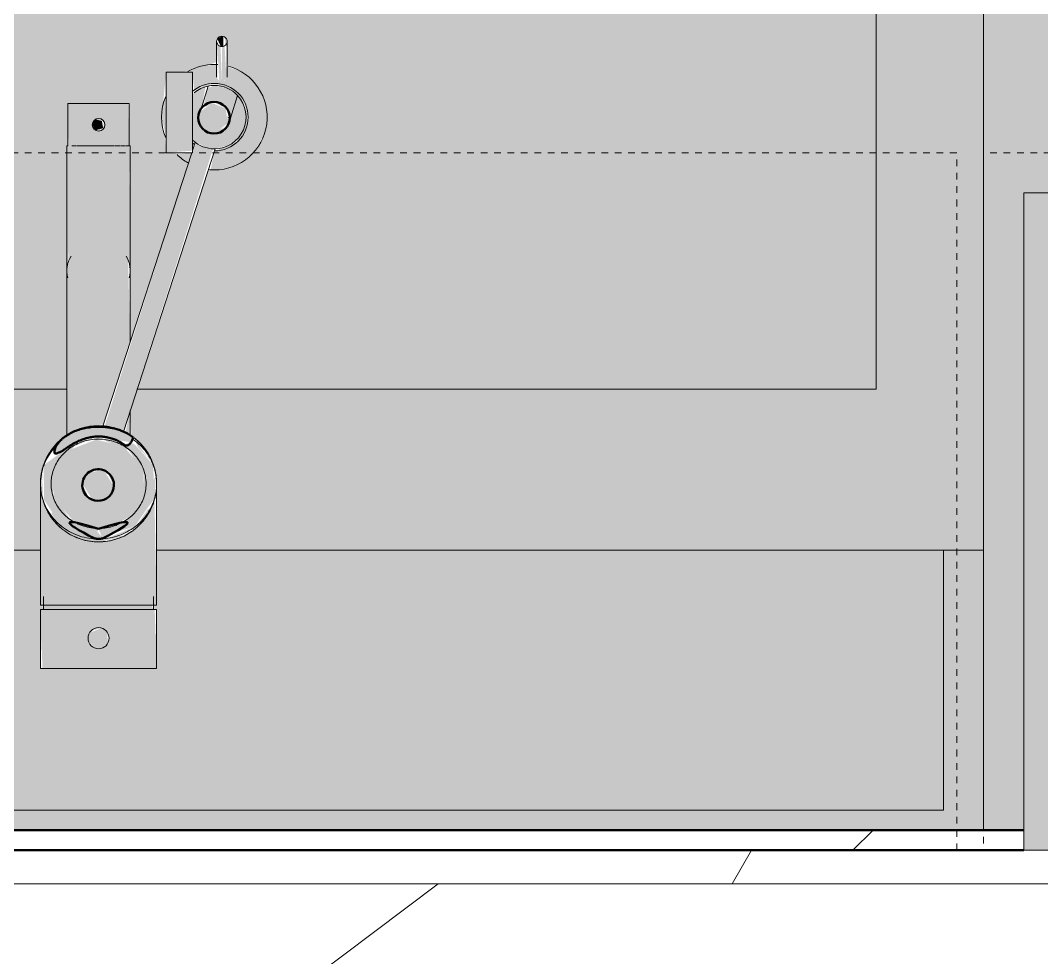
# Model space of a CAD drawing. Header units: inches. Extents: x -4266 to -1814, y 9706 to 12441.
# Drawn here: x -3330.88 to -3311.84, y 10649.41 to 10666.88 of the extents above; entities that cross this region are included whole.
import ezdxf

# ---------------------------------------------------------------- set-up
doc = ezdxf.new("R2010")
doc.units = ezdxf.units.IN
doc.header["$MEASUREMENT"] = 0
doc.linetypes.add('Dash', pattern=[0.25, 0.125, -0.125])
for name, color, linetype, lineweight in [('0-1', 7, 'Continuous', 5), ('0-2', 10, 'Continuous', 13), ('A-GENM-1', 11, 'Continuous', 9), ('A-GENM-2', 7, 'Continuous', 9), ('A-GENM-3', 250, 'Continuous', 50), ('A-WALL-2', 250, 'Continuous', 50), ('A-WALL-3', 10, 'Continuous', 13), ('A-WALL-PATT-1', 7, 'Continuous', 9), ('A-WALL-PATT-2', 253, 'Continuous', 9), ('P-SANR-FIXT-2', 7, 'Continuous', 9), ('P-SANR-FIXT-3', 55, 'Continuous', 9), ('Q-CASE-1', 253, 'Continuous', 9), ('Q-CASE-3', 7, 'Continuous', 9), ('Q-CASE-4', 7, 'Dash', 9), ('Q-SPCQ-1', 8, 'Continuous', 5), ('Q-SPCQ-2', 7, 'Continuous', 9)]:
    doc.layers.add(name, color=color, linetype=linetype, lineweight=lineweight)

# ---------------------------------------------------------------- blocks, each defined once
blk = doc.blocks.new('300 Series Wall Hung Cabinet_302 - 33_-2352981-FLOOR PLAN - 1ST FLOOR')
at = {"layer": 'Q-CASE-1'}
blk.add_hatch(color=256, dxfattribs=at).paths.add_polyline_path([(-1.762, -16.874), (-1.762, -15.375), (-2.25, -15.413), (-2.25, -16.874), (-2.055, -16.874)], flags=0)
at = {"layer": 'Q-CASE-3'}
for p, q in [((-2.25, -15.375), (-1.762, -15.375)), ((-2.25, -15.375), (-2.25, -16.874)), ((-1.762, -16.874), (-1.762, -15.375)), ((-2.25, -16.874), (-1.762, -16.874))]:
    blk.add_line(p, q, dxfattribs=at)
at = {"layer": 'Q-CASE-4'}
for p, q in [((16.5, -2.375), (-16.5, -2.375)), ((-16.5, -2.375), (-16.5, -15.375)), ((-16.5, -15.375), (16.5, -15.375))]:
    blk.add_line(p, q, dxfattribs=at)
blk = doc.blocks.new('Vanity Cabinet-Double Door - 33_-V89-FLOOR PLAN - 1ST FLOOR')
at = {"layer": 'Q-CASE-1'}
for points in [[(-2.951, 5.592), (-15.012, 5.592), (-15.012, 0.75), (16.488, 0.75), (16.488, 5.592), (1.82, 5.592), (1.783, 4.566), (1.761, 4.566), (1.783, 4.488), (1.82, 4.488), (1.783, 3.385), (-0.345, 3.385), (-0.307, 4.488), (-0.286, 4.488), (-0.316, 4.566), (-0.345, 4.566), (-0.345, 5.592), (-0.84, 5.592)], [(16.488, 5.592), (16.488, 0.75), (16.863, 0.375), (17.238, 0.375), (17.238, 5.592)], [(-15.012, 0.75), (-15.387, 0.375), (16.863, 0.375), (16.488, 0.75), (-2.951, 0.75)]]:
    blk.add_hatch(color=256, dxfattribs=at).paths.add_polyline_path(points, flags=0)
at = {"layer": 'Q-CASE-3'}
for p, q in [((16.488, 0.75), (16.488, 5.592)), ((-15.012, 0.75), (16.488, 0.75))]:
    blk.add_line(p, q, dxfattribs=at)
blk = doc.blocks.new('300 Series Wall Hung Cabinet_301 - 15_ x 30_-2451755-FLOOR PLAN - 1ST FLOOR')
at = {"layer": 'Q-CASE-1'}
for points in [[(6, -14.625), (6.75, -14.625), (6.75, -2.375), (-6.75, -2.375), (-6.75, -14.625), (-4, -14.625)], [(-5.012, -16.874), (-5.012, -15.375), (-5.5, -15.375), (-5.5, -16.874)]]:
    blk.add_hatch(color=256, dxfattribs=at).paths.add_polyline_path(points, flags=0)
at = {"layer": 'Q-CASE-3'}
for p, q in [((6.75, -2.375), (-6.75, -2.375)), ((-6.75, -2.375), (-6.75, -14.625)), ((6.75, -14.625), (6.75, -2.375)), ((-6.75, -14.625), (6.75, -14.625)), ((-5.5, -15.375), (-5.012, -15.375)), ((-5.5, -15.375), (-5.5, -16.874)), ((-5.012, -16.874), (-5.012, -15.375)), ((-5.5, -16.874), (-5.012, -16.874))]:
    blk.add_line(p, q, dxfattribs=at)
at = {"layer": 'Q-CASE-4'}
for p, q in [((7.5, -2.375), (-7.5, -2.375)), ((-7.5, -2.375), (-7.5, -15.375)), ((7.5, -15.375), (7.5, -2.375)), ((-7.5, -15.375), (7.5, -15.375))]:
    blk.add_line(p, q, dxfattribs=at)
blk = doc.blocks.new('kitchen_faucet_14143 - kitchen_faucet_14143-V105-FLOOR PLAN - 1ST FLOOR')
at = {"layer": 'A-GENM-1'}
h = blk.add_hatch(color=256, dxfattribs=at)
h.paths.add_polyline_path([(-5.847, 2.159), (-5.881, 2.414), (-5.979, 2.652), (-6.191, 2.898), (-6.469, 3.066), (-6.577, 3.11), (-6.832, 3.144), (-7.086, 3.11), (-7.324, 3.012), (-7.528, 2.855), (-7.684, 2.652), (-7.778, 2.385), (-7.513, 2.349), (-7.513, 2.25), (-7.55, 2.214), (-7.809, 2.214), (-7.794, 1.993), (-7.764, 1.861), (-7.669, 1.679), (-7.669, 1.75), (-7.317, 1.784), (-7.42, 1.948), (-7.462, 2.159), (-7.398, 2.396), (-7.234, 2.638), (-7.038, 2.734), (-6.814, 2.787), (-6.597, 2.727), (-6.367, 2.572), (-6.21, 2.223), (-6.195, 2.159), (-5.856, 2.09), (-5.851, 2.135)], flags=0)
h.paths.add_polyline_path([(-5.976, 1.675), (-6.17, 1.738), (-6.136, 1.463), (-5.979, 1.667)], flags=0)
h.paths.add_polyline_path([(-6.208, 1.75), (-6.373, 1.758), (-6.341, 1.75), (-6.311, 1.75)], flags=0)
h.paths.add_polyline_path([(-6.449, 1.262), (-7.17, 1.244), (-7.086, 1.209), (-6.832, 1.175), (-6.454, 1.26)], flags=0)
h = blk.add_hatch(color=256, dxfattribs=at)
h.paths.add_polyline_path([(-6.202, 2.162), (-6.273, 2.41), (-6.439, 2.635), (-6.669, 2.768), (-6.92, 2.766), (-7.234, 2.638), (-7.315, 2.539), (-7.44, 2.323), (-7.44, 1.996), (-7.302, 1.77), (-7.336, 1.861), (-7.411, 2.043), (-7.41, 2.28), (-7.313, 2.501), (-7.106, 2.682), (-6.814, 2.749), (-6.522, 2.661), (-6.318, 2.451), (-6.203, 2.162)], flags=0)
h.paths.add_polyline_path([(-6.338, 1.792), (-6.367, 1.801), (-6.368, 1.763)], flags=0)
for points in [[(-6.241, 2.159), (-6.318, 2.451), (-6.528, 2.666), (-6.817, 2.75), (-7.11, 2.68), (-7.215, 2.586), (-6.814, 2.46), (-6.831, 2.408), (-6.653, 2.375), (-6.546, 2.114), (-6.675, 1.897), (-7.051, 1.93), (-7.394, 1.993), (-7.279, 1.776), (-7.252, 1.75), (-6.394, 1.763), (-6.257, 2.026), (-6.243, 2.147)], [(-6.814, 2.46), (-7.234, 2.592), (-7.373, 2.396), (-7.422, 2.159), (-7.373, 2.031), (-6.999, 1.951), (-7.111, 2.159), (-6.967, 2.408), (-6.817, 2.451)], [(-8.15, 2.325), (-8.334, 2.325), (-8.341, 2.3), (-8.292, 2.214), (-8.157, 2.274), (-8.153, 2.3)], [(-7.5, 2.3), (-7.55, 2.385), (-8.16, 2.349), (-8.147, 2.3), (-7.684, 2.3)], [(-7.5, 2.3), (-8.15, 2.274), (-8.15, 2.214), (-7.513, 2.25), (-7.5, 2.299)], [(-0.97, 0.462), (-6.244, 2.135), (-6.311, 1.881), (-6.367, 1.801), (-1.068, 0.112), (-0.991, 0.413), (-0.973, 0.457)], [(2.264, -1.083), (2.264, 1.083), (0.289, 1.042), (0.668, 0.84), (0.879, 0.626), (0.985, 0.428), (1.063, 0.149), (1.065, -0.132), (0.998, -0.395), (0.851, -0.655), (0.638, -0.864), (0.421, -0.988), (0.28, -1.046), (0.04, -1.083), (1.925, -1.083)], [(2.342, -1.024), (2.342, 1.024), (2.264, 0.989), (2.264, -1.024)], [(-3.975, 0.591), (-4.172, 0.551), (-4.113, 0.57), (-4.025, 0.583)], [(-3.88, 0.577), (-4.043, 0.57), (-3.937, 0.573)], [(-0.569, -0.816), (-0.662, -0.607), (-0.831, -0.288), (-0.879, 0.046), (-0.822, 0.299), (-0.777, 0.581), (-0.878, 0.622), (-1.019, 0.324), (-1.059, -0.048), (-0.981, -0.436), (-0.917, -0.553), (-0.759, -0.749), (-0.596, -0.813), (-0.574, -0.815)], [(-6.587, -0.059), (-6.627, 0.086), (-6.759, 0.061), (-6.792, -0.059), (-6.689, -0.118)], [(3.069, 0.051), (2.977, 0.17), (2.801, 0.164), (2.688, 0.051), (2.78, -0.17), (2.929, -0.19), (3.026, -0.106), (3.055, 0)], [(0.947, -0.19), (0.739, -0.47), (0.717, -0.394), (0.638, -0.551), (0.194, -0.842), (-0.279, -0.827), (-0.7, -0.448), (-0.852, -0.094), (-0.847, -0.229), (-0.727, -0.506), (-0.353, -1.013), (-0.26, -1.023), (0.302, -1.016), (0.445, -0.921), (0.795, -0.682), (0.94, -0.219)], [(0.984, -0.221), (0.939, -0.221), (0.795, -0.682), (0.525, -0.862), (0.563, -0.879), (0.818, -0.678), (0.892, -0.587), (0.975, -0.28)]]:
    blk.add_hatch(color=256, dxfattribs=at).paths.add_polyline_path(points, flags=0)
h = blk.add_hatch(color=256, dxfattribs=at)
h.paths.add_polyline_path([(0.292, 0.117), (0.05, 0.287), (-0.222, 0.115), (-0.228, -0.143), (-0.002, -0.302), (0.27, -0.132), (0.291, 0.106)], flags=0)
h.paths.add_polyline_path([(-6.524, 2.152), (-6.719, 2.408), (-6.988, 2.372), (-7.096, 2.119), (-6.935, 1.897), (-6.664, 1.91), (-6.528, 2.146)], flags=0)
h = blk.add_hatch(color=256, dxfattribs=at)
h.paths.add_polyline_path([(-0.838, 0), (-0.881, 0), (-0.845, -0.048)], flags=0)
h.paths.add_polyline_path([(0.837, 0), (0.717, 0.394), (0.621, 0.564), (0.259, 0.842), (-0.274, 0.831), (-0.693, 0.47), (-0.823, -0.048), (-0.621, -0.564), (-0.256, -0.842), (0.274, -0.831), (0.693, -0.47), (0.826, -0.054)], flags=0)
h.paths.add_polyline_path([(0.886, 0), (0.88, 0.017), (0.885, -0.001)], flags=0)
h.paths.add_polyline_path([(1.083, 0), (0.985, 0.428), (0.96, 0.375), (1.009, 0.198), (1.009, 0.091), (0.984, 0.057), (0.896, -0.023), (1.021, -0.071), (0.981, -0.212), (0.975, -0.28), (0.888, -0.6), (1.002, -0.386), (1.065, -0.132)], flags=0)
h.paths.add_polyline_path([(0.851, -0.655), (0.486, -0.961), (0.668, -0.84), (0.832, -0.678)], flags=0)
h.paths.add_polyline_path([(0.851, 0.655), (0.638, 0.864), (0.404, 0.994), (0.484, 0.917), (0.813, 0.682)], flags=0)
h.paths.add_polyline_path([(0.322, 1.029), (0.28, 1.046), (-0.133, 1.065), (-0.079, 1.03), (0.293, 1.026)], flags=0)
h.paths.add_polyline_path([(0.319, -1.03), (-0.206, -1.056), (0.04, -1.077), (0.317, -1.031)], flags=0)
h.paths.add_polyline_path([(0.292, 0.117), (0.266, -0.177), (-0.002, -0.302), (-0.24, -0.086), (-0.182, 0.178), (0.05, 0.287), (0.27, 0.132)], flags=0)
h.paths.add_polyline_path([(-0.353, 1.016), (-0.66, 0.847), (-0.495, 0.919), (-0.353, 1.016)], flags=0)
h.paths.add_polyline_path([(-0.356, -1.014), (-0.58, -0.908), (-0.404, -0.994), (-0.358, -1.013)], flags=0)
h.paths.add_polyline_path([(-0.887, 0.607), (-0.993, 0.409), (-1.068, 0.112), (-1.061, -0.162), (-1.056, 0.108), (-1.003, 0.375), (-0.908, 0.574)], flags=0)
h = blk.add_hatch(color=256, dxfattribs=at)
h.paths.add_polyline_path([(-0.259, 0.842), (-0.212, 0.894), (-0.256, 0.844)], flags=0)
h.paths.add_polyline_path([(0.947, 0.19), (0.795, 0.682), (0.553, 0.838), (0.278, 1.042), (-0.125, 1.028), (-0.35, 1.016), (-0.546, 0.847), (-0.73, 0.674), (-0.777, 0.581), (-0.73, 0.495), (-0.856, 0.17), (-0.806, 0.103), (-0.629, 0.558), (-0.194, 0.842), (0.275, 0.83), (0.678, 0.521), (0.747, 0.432), (0.771, 0.468), (0.938, 0.204)], flags=0)
h = blk.add_hatch(color=256, dxfattribs=at)
h.paths.add_polyline_path([(1.009, 0.198), (0.938, 0.446), (0.84, 0.662), (0.815, 0.63), (1.006, 0.19)], flags=0)
h.paths.add_polyline_path([(0.661, 0.752), (0.404, 0.98), (0.638, 0.764)], flags=0)
h.paths.add_polyline_path([(-0.488, 0.923), (-0.825, 0.673), (-0.678, 0.733), (-0.495, 0.913)], flags=0)
h = blk.add_hatch(color=256, dxfattribs=at)
h.paths.add_polyline_path([(3.445, -0.28), (3.445, 1.083), (2.342, 1.046), (2.342, -1.083), (3.445, -1.046), (3.445, -0.424)], flags=0)
h.paths.add_polyline_path([(3.069, 0.051), (3.018, -0.139), (2.929, -0.19), (2.739, -0.139), (2.688, 0.051), (2.827, 0.19), (2.977, 0.17), (3.049, 0.098)], flags=0)
h = blk.add_hatch(color=256, dxfattribs=at)
h.paths.add_polyline_path([(-0.9, 0.591), (-1.304, 0.57), (-0.954, 0.502), (-0.908, 0.58)], flags=0)
h.paths.add_polyline_path([(-0.9, -0.591), (-0.997, -0.398), (-1.066, -0.127), (-1.111, 0.094), (-2.64, 0.591), (-4.157, 0.55), (-4.044, 0.591), (-6.299, 0.57), (-6.299, -0.591), (-4.149, -0.565), (-4.113, -0.546), (-3.975, -0.591), (-0.938, -0.591)], flags=0)
h = blk.add_hatch(color=256, dxfattribs=at)
h.paths.add_polyline_path([(-6.299, 0.494), (-6.299, 0.571), (-7.087, 0.551), (-7.087, -0.571), (-6.299, -0.551), (-6.299, 0.473)], flags=0)
h.paths.add_polyline_path([(-6.587, -0.059), (-6.689, -0.118), (-6.792, -0.059), (-6.748, 0.102), (-6.606, 0.084), (-6.588, -0.054)], flags=0)
h = blk.add_hatch(color=256, dxfattribs=at)
h.paths.add_polyline_path([(1.021, 0.071), (0.725, 0.542), (0.837, 0), (0.938, 0.039)], flags=0)
h.paths.add_polyline_path([(1.021, -0.071), (0.837, 0), (0.725, -0.541), (0.989, -0.122)], flags=0)
at = {"layer": 'A-GENM-2'}
for p, q in [((-7.234, 2.592), (-6.814, 2.46)), ((-7.579, 2.398), (-8.244, 2.398)), ((-6.814, 2.46), (-6.831, 2.408)), ((-8.244, 2.201), (-7.579, 2.201)), ((-0.97, 0.462), (-6.243, 2.175)), ((-6.988, 1.91), (-7.411, 2.043)), ((-6.367, 1.801), (-6.208, 1.75)), ((-6.17, 1.738), (-1.072, 0.081)), ((2.264, 1.083), (0.04, 1.083)), ((2.342, 1.024), (2.101, 1.024)), ((2.264, 1.083), (2.264, -1.083)), ((3.445, 1.083), (2.342, 1.083)), ((2.342, -1.083), (2.342, 1.083)), ((3.445, 1.083), (3.445, -1.083)), ((-2.632, 0.591), (-6.299, 0.591)), ((-6.299, 0.511), (-6.299, 0.591)), ((-3.975, 0.591), (-4.892, 0.591)), ((-0.9, 0.591), (-1.366, 0.591)), ((-6.299, 0.571), (-7.087, 0.571)), ((-7.087, -0.571), (-7.087, 0.571)), ((-6.299, 0.418), (-6.299, 0.497)), ((-6.299, 0.295), (-6.299, 0.405)), ((-6.299, 0.153), (-6.299, 0.286)), ((-6.299, 0.285), (-6.299, 0.153)), ((-6.299, 0.148), (-6.299, -0.148)), ((-6.299, -0.148), (-6.299, 0.148)), ((-6.299, -0.153), (-6.299, -0.285)), ((-6.299, -0.286), (-6.299, -0.153)), ((-6.299, -0.405), (-6.299, -0.295)), ((-7.087, -0.571), (-6.299, -0.571)), ((-6.299, -0.497), (-6.299, -0.418)), ((-6.299, -0.591), (-6.299, -0.57)), ((-6.299, -0.591), (-0.9, -0.591)), ((-4.892, -0.591), (-3.975, -0.591)), ((0.04, -1.083), (2.264, -1.083)), ((2.101, -1.024), (2.342, -1.024)), ((2.342, -1.083), (3.445, -1.083))]:
    blk.add_line(p, q, dxfattribs=at)
at = {"layer": 'A-GENM-2', "flags": 128}
for points in [[(0.269, 1.049), (0.227, 1.059), (0.184, 1.067), (0.141, 1.073), (0.098, 1.078), (0.055, 1.081), (0.012, 1.083), (-0.032, 1.082), (-0.075, 1.08), (-0.118, 1.076), (-0.161, 1.071), (-0.204, 1.063), (-0.246, 1.054), (-0.288, 1.044), (-0.329, 1.031), (-0.37, 1.017), (-0.411, 1.002), (-0.451, 0.984), (-0.49, 0.966), (-0.528, 0.945), (-0.565, 0.923), (-0.602, 0.9), (-0.637, 0.875), (-0.672, 0.849), (-0.705, 0.822), (-0.737, 0.793), (-0.768, 0.763), (-0.798, 0.731), (-0.827, 0.699), (-0.854, 0.665)], [(-0.37, 1.017), (-0.411, 1.002), (-0.451, 0.984), (-0.49, 0.966), (-0.528, 0.945), (-0.565, 0.923), (-0.602, 0.9), (-0.637, 0.875), (-0.672, 0.849), (-0.705, 0.822), (-0.737, 0.793), (-0.768, 0.763), (-0.798, 0.731), (-0.827, 0.699), (-0.854, 0.665)], [(-0.37, 1.017), (-0.411, 1.002), (-0.451, 0.984), (-0.49, 0.966), (-0.528, 0.945), (-0.565, 0.923), (-0.602, 0.9), (-0.637, 0.875), (-0.672, 0.849), (-0.705, 0.822), (-0.737, 0.793), (-0.768, 0.763), (-0.798, 0.731), (-0.827, 0.699), (-0.854, 0.665)], [(-0.37, 1.017), (-0.411, 1.002), (-0.451, 0.984), (-0.49, 0.966), (-0.528, 0.945), (-0.565, 0.923), (-0.602, 0.9), (-0.637, 0.875), (-0.672, 0.849), (-0.705, 0.822), (-0.737, 0.793), (-0.768, 0.763), (-0.798, 0.731), (-0.827, 0.699), (-0.854, 0.665)], [(-0.37, 1.017), (-0.411, 1.002), (-0.451, 0.984), (-0.49, 0.966), (-0.528, 0.945), (-0.565, 0.923), (-0.602, 0.9), (-0.637, 0.875), (-0.672, 0.849), (-0.705, 0.822), (-0.737, 0.793), (-0.768, 0.763), (-0.798, 0.731), (-0.827, 0.699), (-0.854, 0.665)], [(-0.37, 1.017), (-0.411, 1.002), (-0.451, 0.984), (-0.49, 0.966), (-0.528, 0.945), (-0.565, 0.923), (-0.602, 0.9), (-0.637, 0.875), (-0.672, 0.849), (-0.705, 0.822), (-0.737, 0.793), (-0.768, 0.763), (-0.798, 0.731), (-0.827, 0.699), (-0.854, 0.665)], [(0, 1.083), (-0.041, 1.082), (-0.083, 1.079), (-0.124, 1.075), (-0.165, 1.069), (-0.206, 1.061), (-0.246, 1.051), (-0.286, 1.04), (-0.325, 1.027), (-0.364, 1.013), (-0.403, 0.996), (-0.44, 0.979), (-0.477, 0.959), (-0.513, 0.938), (-0.549, 0.916), (-0.583, 0.892), (-0.617, 0.867), (-0.649, 0.84), (-0.681, 0.812), (-0.711, 0.783), (-0.74, 0.752), (-0.768, 0.721), (-0.795, 0.688), (-0.82, 0.654), (-0.844, 0.619)], [(0.269, 1.049), (0.227, 1.059), (0.184, 1.067), (0.141, 1.073), (0.098, 1.078), (0.055, 1.081), (0.012, 1.083), (-0.032, 1.082), (-0.075, 1.08), (-0.118, 1.076), (-0.161, 1.071), (-0.204, 1.063), (-0.246, 1.054), (-0.288, 1.044), (-0.329, 1.031)], [(0.269, 1.049), (0.227, 1.059), (0.184, 1.067), (0.141, 1.073), (0.098, 1.078), (0.055, 1.081), (0.012, 1.083), (-0.032, 1.082), (-0.075, 1.08), (-0.118, 1.076), (-0.161, 1.071), (-0.204, 1.063), (-0.246, 1.054), (-0.288, 1.044), (-0.329, 1.031)], [(0.269, 1.049), (0.227, 1.059), (0.184, 1.067), (0.141, 1.073), (0.098, 1.078), (0.055, 1.081), (0.012, 1.083), (-0.032, 1.082), (-0.075, 1.08), (-0.118, 1.076), (-0.161, 1.071), (-0.204, 1.063), (-0.246, 1.054), (-0.288, 1.044), (-0.329, 1.031)], [(0.269, 1.049), (0.227, 1.059), (0.184, 1.067), (0.141, 1.073), (0.098, 1.078), (0.055, 1.081), (0.012, 1.083), (-0.032, 1.082), (-0.075, 1.08), (-0.118, 1.076), (-0.161, 1.071), (-0.204, 1.063), (-0.246, 1.054), (-0.288, 1.044), (-0.329, 1.031)], [(0.269, 1.049), (0.227, 1.059), (0.184, 1.067), (0.141, 1.073), (0.098, 1.078), (0.055, 1.081), (0.012, 1.083), (-0.032, 1.082), (-0.075, 1.08), (-0.118, 1.076), (-0.161, 1.071), (-0.204, 1.063), (-0.246, 1.054), (-0.288, 1.044), (-0.329, 1.031)], [(1.029, 0), (1.028, 0.043), (1.026, 0.086), (1.022, 0.129), (1.016, 0.172), (1.009, 0.214), (1, 0.256), (0.989, 0.298), (0.977, 0.339), (0.964, 0.38), (0.949, 0.42), (0.932, 0.459), (0.914, 0.498), (0.894, 0.536), (0.873, 0.573), (0.851, 0.609), (0.827, 0.644), (0.802, 0.679), (0.775, 0.712), (0.748, 0.744), (0.719, 0.775), (0.689, 0.804), (0.658, 0.833), (0.626, 0.86), (0.592, 0.885), (0.558, 0.91), (0.523, 0.932), (0.487, 0.954), (0.45, 0.974), (0.413, 0.992), (0.375, 1.008), (0.336, 1.023), (0.297, 1.037), (0.257, 1.048), (0.216, 1.058), (0.176, 1.067), (0.135, 1.073), (0.094, 1.078), (0.053, 1.081), (0.011, 1.083), (0, 1.083)], [(1.083, 0), (1.082, 0.043), (1.079, 0.087), (1.075, 0.13), (1.069, 0.172), (1.061, 0.215), (1.052, 0.257), (1.041, 0.299), (1.028, 0.341), (1.013, 0.381), (0.997, 0.422), (0.98, 0.461), (0.96, 0.5), (0.94, 0.538), (0.917, 0.575), (0.894, 0.611), (0.868, 0.647), (0.842, 0.681), (0.814, 0.714), (0.785, 0.746), (0.754, 0.777), (0.723, 0.806), (0.69, 0.834), (0.656, 0.861), (0.621, 0.887), (0.585, 0.911), (0.548, 0.934), (0.51, 0.955), (0.472, 0.975), (0.432, 0.993), (0.392, 1.009), (0.352, 1.024), (0.31, 1.037)], [(0.868, 0.647), (0.842, 0.681), (0.814, 0.714), (0.785, 0.746), (0.754, 0.777), (0.723, 0.806), (0.69, 0.834), (0.656, 0.861), (0.621, 0.887), (0.585, 0.911), (0.548, 0.934), (0.51, 0.955), (0.472, 0.975), (0.432, 0.993), (0.392, 1.009)], [(0.868, 0.647), (0.842, 0.681), (0.814, 0.714), (0.785, 0.746), (0.754, 0.777), (0.723, 0.806), (0.69, 0.834), (0.656, 0.861), (0.621, 0.887), (0.585, 0.911), (0.548, 0.934), (0.51, 0.955), (0.472, 0.975), (0.432, 0.993), (0.392, 1.009)], [(0.868, 0.647), (0.842, 0.681), (0.814, 0.714), (0.785, 0.746), (0.754, 0.777), (0.723, 0.806), (0.69, 0.834), (0.656, 0.861), (0.621, 0.887), (0.585, 0.911), (0.548, 0.934), (0.51, 0.955), (0.472, 0.975), (0.432, 0.993), (0.392, 1.009)], [(0.868, 0.647), (0.842, 0.681), (0.814, 0.714), (0.785, 0.746), (0.754, 0.777), (0.723, 0.806), (0.69, 0.834), (0.656, 0.861), (0.621, 0.887), (0.585, 0.911), (0.548, 0.934), (0.51, 0.955), (0.472, 0.975), (0.432, 0.993), (0.392, 1.009)], [(0.868, 0.647), (0.842, 0.681), (0.814, 0.714), (0.785, 0.746), (0.754, 0.777), (0.723, 0.806), (0.69, 0.834), (0.656, 0.861), (0.621, 0.887), (0.585, 0.911), (0.548, 0.934), (0.51, 0.955), (0.472, 0.975), (0.432, 0.993), (0.392, 1.009)], [(-0.832, 0), (-0.832, 0.036), (-0.83, 0.071), (-0.826, 0.107), (-0.821, 0.142), (-0.815, 0.177), (-0.808, 0.212), (-0.799, 0.246), (-0.789, 0.28), (-0.778, 0.314), (-0.766, 0.347), (-0.752, 0.379), (-0.737, 0.411), (-0.721, 0.442), (-0.704, 0.473), (-0.685, 0.502), (-0.666, 0.531), (-0.645, 0.559), (-0.624, 0.586), (-0.601, 0.612), (-0.578, 0.637), (-0.553, 0.661), (-0.528, 0.685), (-0.502, 0.706), (-0.475, 0.727), (-0.448, 0.747), (-0.419, 0.765), (-0.39, 0.782), (-0.361, 0.798), (-0.33, 0.813), (-0.3, 0.826), (-0.269, 0.838), (-0.237, 0.849), (-0.205, 0.858), (-0.173, 0.866), (-0.141, 0.873), (-0.108, 0.878), (-0.075, 0.882), (-0.042, 0.885), (-0.009, 0.886), (0, 0.886)], [(0, 0.886), (0.033, 0.885), (0.066, 0.883), (0.099, 0.88), (0.132, 0.875), (0.164, 0.868), (0.197, 0.861), (0.229, 0.852), (0.26, 0.841), (0.291, 0.83), (0.322, 0.817), (0.353, 0.802), (0.382, 0.787), (0.411, 0.77), (0.44, 0.752), (0.468, 0.733), (0.495, 0.712), (0.521, 0.691), (0.547, 0.668), (0.571, 0.644), (0.595, 0.619), (0.618, 0.593), (0.64, 0.567), (0.661, 0.539), (0.68, 0.51), (0.699, 0.481), (0.717, 0.45), (0.733, 0.42), (0.748, 0.388), (0.762, 0.356), (0.775, 0.323), (0.787, 0.289), (0.797, 0.255), (0.806, 0.221), (0.814, 0.186), (0.82, 0.151), (0.825, 0.116), (0.829, 0.081), (0.831, 0.045), (0.832, 0.01), (0.832, 0)], [(1.083, 0), (1.082, 0.043), (1.079, 0.087), (1.075, 0.13), (1.069, 0.172), (1.061, 0.215), (1.052, 0.257), (1.041, 0.299), (1.028, 0.341), (1.013, 0.381), (0.997, 0.422), (0.98, 0.461), (0.96, 0.5), (0.94, 0.538), (0.917, 0.575), (0.894, 0.611)], [(1.083, 0), (1.082, 0.043), (1.079, 0.087), (1.075, 0.13), (1.069, 0.172), (1.061, 0.215), (1.052, 0.257), (1.041, 0.299), (1.028, 0.341), (1.013, 0.381), (0.997, 0.422), (0.98, 0.461), (0.96, 0.5), (0.94, 0.538), (0.917, 0.575), (0.894, 0.611)], [(1.083, 0), (1.082, 0.043), (1.079, 0.087), (1.075, 0.13), (1.069, 0.172), (1.061, 0.215), (1.052, 0.257), (1.041, 0.299), (1.028, 0.341), (1.013, 0.381), (0.997, 0.422), (0.98, 0.461), (0.96, 0.5), (0.94, 0.538), (0.917, 0.575), (0.894, 0.611)], [(1.083, 0), (1.082, 0.043), (1.079, 0.087), (1.075, 0.13), (1.069, 0.172), (1.061, 0.215), (1.052, 0.257), (1.041, 0.299), (1.028, 0.341), (1.013, 0.381), (0.997, 0.422), (0.98, 0.461), (0.96, 0.5), (0.94, 0.538), (0.917, 0.575), (0.894, 0.611)], [(1.083, 0), (1.082, 0.043), (1.079, 0.087), (1.075, 0.13), (1.069, 0.172), (1.061, 0.215), (1.052, 0.257), (1.041, 0.299), (1.028, 0.341), (1.013, 0.381), (0.997, 0.422), (0.98, 0.461), (0.96, 0.5), (0.94, 0.538), (0.917, 0.575), (0.894, 0.611)], [(-0.988, 0.443), (-1.005, 0.403), (-1.02, 0.363), (-1.034, 0.322), (-1.046, 0.28), (-1.056, 0.238), (-1.065, 0.196), (-1.072, 0.153), (-1.077, 0.11), (-1.081, 0.067), (-1.082, 0.023), (-1.083, 0)], [(-0.988, 0.443), (-1.005, 0.403), (-1.02, 0.363), (-1.034, 0.322), (-1.046, 0.28), (-1.056, 0.238), (-1.065, 0.196), (-1.072, 0.153), (-1.077, 0.11), (-1.081, 0.067), (-1.082, 0.023), (-1.083, 0)], [(-0.988, 0.443), (-1.005, 0.403), (-1.02, 0.363), (-1.034, 0.322), (-1.046, 0.28), (-1.056, 0.238), (-1.065, 0.196), (-1.072, 0.153), (-1.077, 0.11), (-1.081, 0.067), (-1.082, 0.023), (-1.083, 0)], [(-0.988, 0.443), (-1.005, 0.403), (-1.02, 0.363), (-1.034, 0.322), (-1.046, 0.28), (-1.056, 0.238), (-1.065, 0.196), (-1.072, 0.153), (-1.077, 0.11), (-1.081, 0.067), (-1.082, 0.023), (-1.083, 0)], [(-0.988, 0.443), (-1.005, 0.403), (-1.02, 0.363), (-1.034, 0.322), (-1.046, 0.28), (-1.056, 0.238), (-1.065, 0.196), (-1.072, 0.153), (-1.077, 0.11), (-1.081, 0.067), (-1.082, 0.023), (-1.083, 0)], [(-0.988, 0.443), (-1.005, 0.403), (-1.02, 0.363), (-1.034, 0.322), (-1.046, 0.28), (-1.056, 0.238), (-1.065, 0.196), (-1.072, 0.153), (-1.077, 0.11), (-1.081, 0.067), (-1.082, 0.023), (-1.083, 0)], [(-0.951, 0.507), (-0.969, 0.468), (-0.986, 0.429), (-1.002, 0.389), (-1.016, 0.349), (-1.028, 0.308), (-1.039, 0.266), (-1.048, 0.224), (-1.056, 0.182), (-1.062, 0.139), (-1.066, 0.096), (-1.069, 0.053), (-1.07, 0.01), (-1.07, 0)], [(-0.874, 0), (-0.873, 0.036), (-0.871, 0.071), (-0.868, 0.107), (-0.863, 0.142), (-0.857, 0.177), (-0.849, 0.212), (-0.841, 0.246), (-0.831, 0.28), (-0.82, 0.314), (-0.807, 0.347), (-0.793, 0.379), (-0.779, 0.411), (-0.762, 0.442), (-0.745, 0.473), (-0.73, 0.497)], [(-1.083, 0), (-1.082, -0.043), (-1.079, -0.087), (-1.075, -0.13), (-1.069, -0.172), (-1.061, -0.215), (-1.052, -0.257), (-1.041, -0.299), (-1.028, -0.341), (-1.013, -0.381), (-0.997, -0.422)], [(-1.083, 0), (-1.082, -0.043), (-1.079, -0.087), (-1.075, -0.13), (-1.069, -0.172), (-1.061, -0.215), (-1.052, -0.257), (-1.041, -0.299), (-1.028, -0.341), (-1.013, -0.381), (-0.997, -0.422)], [(-1.083, 0), (-1.082, -0.043), (-1.079, -0.087), (-1.075, -0.13), (-1.069, -0.172), (-1.061, -0.215), (-1.052, -0.257), (-1.041, -0.299), (-1.028, -0.341), (-1.013, -0.381), (-0.997, -0.422)], [(-1.083, 0), (-1.082, -0.043), (-1.079, -0.087), (-1.075, -0.13), (-1.069, -0.172), (-1.061, -0.215), (-1.052, -0.257), (-1.041, -0.299), (-1.028, -0.341), (-1.013, -0.381), (-0.997, -0.422)], [(-1.083, 0), (-1.082, -0.043), (-1.079, -0.087), (-1.075, -0.13), (-1.069, -0.172), (-1.061, -0.215), (-1.052, -0.257), (-1.041, -0.299), (-1.028, -0.341), (-1.013, -0.381), (-0.997, -0.422)], [(-1.083, 0), (-1.082, -0.043), (-1.079, -0.087), (-1.075, -0.13), (-1.069, -0.172), (-1.061, -0.215), (-1.052, -0.257), (-1.041, -0.299), (-1.028, -0.341), (-1.013, -0.381), (-0.997, -0.422)], [(-1.07, 0), (-1.07, -0.043), (-1.067, -0.086), (-1.063, -0.129), (-1.057, -0.172), (-1.05, -0.214), (-1.041, -0.256), (-1.031, -0.298), (-1.019, -0.339), (-1.005, -0.38), (-0.99, -0.42), (-0.973, -0.459), (-0.955, -0.498), (-0.951, -0.507)], [(-0.775, -0.419), (-0.79, -0.387), (-0.804, -0.355), (-0.817, -0.322), (-0.828, -0.288), (-0.839, -0.254), (-0.848, -0.22), (-0.855, -0.185), (-0.862, -0.15), (-0.867, -0.115), (-0.87, -0.08), (-0.873, -0.044), (-0.874, -0.008), (-0.874, 0)], [(0, -0.886), (-0.033, -0.885), (-0.066, -0.883), (-0.099, -0.88), (-0.132, -0.875), (-0.164, -0.868), (-0.197, -0.861), (-0.229, -0.852), (-0.26, -0.841), (-0.291, -0.83), (-0.322, -0.817), (-0.353, -0.802), (-0.382, -0.787), (-0.411, -0.77), (-0.44, -0.752), (-0.468, -0.733), (-0.495, -0.712), (-0.521, -0.691), (-0.547, -0.668), (-0.571, -0.644), (-0.595, -0.619), (-0.618, -0.593), (-0.64, -0.567), (-0.661, -0.539), (-0.68, -0.51), (-0.699, -0.481), (-0.717, -0.45), (-0.733, -0.42), (-0.748, -0.388), (-0.762, -0.356), (-0.775, -0.323), (-0.787, -0.289), (-0.797, -0.255), (-0.806, -0.221), (-0.814, -0.186), (-0.82, -0.151), (-0.825, -0.116), (-0.829, -0.081), (-0.831, -0.045), (-0.832, -0.01), (-0.832, 0)], [(0, -1.083), (0.041, -1.082), (0.083, -1.079), (0.124, -1.075), (0.165, -1.069), (0.206, -1.061), (0.246, -1.051), (0.286, -1.04), (0.325, -1.027), (0.364, -1.013), (0.403, -0.996), (0.44, -0.979), (0.477, -0.959), (0.513, -0.938), (0.549, -0.916), (0.583, -0.892), (0.617, -0.867), (0.649, -0.84), (0.681, -0.812), (0.711, -0.783), (0.74, -0.752), (0.768, -0.721), (0.795, -0.688), (0.82, -0.654), (0.844, -0.619), (0.867, -0.583), (0.889, -0.546), (0.909, -0.508), (0.927, -0.47), (0.944, -0.431), (0.96, -0.391), (0.974, -0.35), (0.986, -0.309), (0.997, -0.267), (1.006, -0.225), (1.014, -0.183), (1.02, -0.141), (1.025, -0.098), (1.028, -0.055), (1.029, -0.012), (1.029, 0)], [(0.832, 0), (0.832, -0.036), (0.83, -0.071), (0.826, -0.107), (0.821, -0.142), (0.815, -0.177), (0.808, -0.212), (0.799, -0.246), (0.789, -0.28), (0.778, -0.314), (0.766, -0.347), (0.752, -0.379), (0.737, -0.411), (0.721, -0.442), (0.704, -0.473), (0.685, -0.502), (0.666, -0.531), (0.645, -0.559), (0.624, -0.586), (0.601, -0.612), (0.578, -0.637), (0.553, -0.661), (0.528, -0.685), (0.502, -0.706), (0.475, -0.727), (0.448, -0.747), (0.419, -0.765), (0.39, -0.782), (0.361, -0.798), (0.33, -0.813), (0.3, -0.826), (0.269, -0.838), (0.237, -0.849), (0.205, -0.858), (0.173, -0.866), (0.141, -0.873), (0.108, -0.878), (0.075, -0.882), (0.042, -0.885), (0.009, -0.886), (0, -0.886)], [(0.329, -1.031), (0.37, -1.017), (0.411, -1.002), (0.451, -0.984), (0.49, -0.966), (0.528, -0.945), (0.565, -0.923), (0.602, -0.9), (0.637, -0.875), (0.672, -0.849), (0.705, -0.822), (0.737, -0.793), (0.768, -0.763), (0.798, -0.731), (0.827, -0.699), (0.854, -0.665), (0.88, -0.63), (0.905, -0.595), (0.928, -0.558), (0.949, -0.521), (0.969, -0.482), (0.988, -0.443), (1.005, -0.403), (1.02, -0.363), (1.034, -0.322), (1.046, -0.28), (1.056, -0.238), (1.065, -0.196), (1.072, -0.153), (1.077, -0.11), (1.081, -0.067), (1.082, -0.023), (1.083, 0)], [(0.88, -0.63), (0.905, -0.595), (0.928, -0.558), (0.949, -0.521), (0.969, -0.482), (0.988, -0.443), (1.005, -0.403), (1.02, -0.363), (1.034, -0.322), (1.046, -0.28), (1.056, -0.238), (1.065, -0.196), (1.072, -0.153), (1.077, -0.11), (1.081, -0.067), (1.082, -0.023), (1.083, 0)], [(0.88, -0.63), (0.905, -0.595), (0.928, -0.558), (0.949, -0.521), (0.969, -0.482), (0.988, -0.443), (1.005, -0.403), (1.02, -0.363), (1.034, -0.322), (1.046, -0.28), (1.056, -0.238), (1.065, -0.196), (1.072, -0.153), (1.077, -0.11), (1.081, -0.067), (1.082, -0.023), (1.083, 0)], [(0.88, -0.63), (0.905, -0.595), (0.928, -0.558), (0.949, -0.521), (0.969, -0.482), (0.988, -0.443), (1.005, -0.403), (1.02, -0.363), (1.034, -0.322), (1.046, -0.28), (1.056, -0.238), (1.065, -0.196), (1.072, -0.153), (1.077, -0.11), (1.081, -0.067), (1.082, -0.023), (1.083, 0)], [(0.88, -0.63), (0.905, -0.595), (0.928, -0.558), (0.949, -0.521), (0.969, -0.482), (0.988, -0.443), (1.005, -0.403), (1.02, -0.363), (1.034, -0.322), (1.046, -0.28), (1.056, -0.238), (1.065, -0.196), (1.072, -0.153), (1.077, -0.11), (1.081, -0.067), (1.082, -0.023), (1.083, 0)], [(0.88, -0.63), (0.905, -0.595), (0.928, -0.558), (0.949, -0.521), (0.969, -0.482), (0.988, -0.443), (1.005, -0.403), (1.02, -0.363), (1.034, -0.322), (1.046, -0.28), (1.056, -0.238), (1.065, -0.196), (1.072, -0.153), (1.077, -0.11), (1.081, -0.067), (1.082, -0.023), (1.083, 0)], [(-0.98, -0.461), (-0.96, -0.5), (-0.94, -0.538), (-0.917, -0.575), (-0.894, -0.611)], [(-0.98, -0.461), (-0.96, -0.5), (-0.94, -0.538), (-0.917, -0.575), (-0.894, -0.611)], [(-0.98, -0.461), (-0.96, -0.5), (-0.94, -0.538), (-0.917, -0.575), (-0.894, -0.611)], [(-0.98, -0.461), (-0.96, -0.5), (-0.94, -0.538), (-0.917, -0.575), (-0.894, -0.611)], [(-0.98, -0.461), (-0.96, -0.5), (-0.94, -0.538), (-0.917, -0.575), (-0.894, -0.611)], [(-0.98, -0.461), (-0.96, -0.5), (-0.94, -0.538), (-0.917, -0.575), (-0.894, -0.611)], [(-0.785, -0.746), (-0.754, -0.777), (-0.723, -0.806), (-0.69, -0.834), (-0.656, -0.861), (-0.621, -0.887), (-0.585, -0.911), (-0.548, -0.934), (-0.51, -0.955), (-0.472, -0.975), (-0.432, -0.993), (-0.392, -1.009)], [(-0.785, -0.746), (-0.754, -0.777), (-0.723, -0.806), (-0.69, -0.834), (-0.656, -0.861), (-0.621, -0.887), (-0.585, -0.911), (-0.548, -0.934), (-0.51, -0.955), (-0.472, -0.975), (-0.432, -0.993), (-0.392, -1.009)], [(-0.785, -0.746), (-0.754, -0.777), (-0.723, -0.806), (-0.69, -0.834), (-0.656, -0.861), (-0.621, -0.887), (-0.585, -0.911), (-0.548, -0.934), (-0.51, -0.955), (-0.472, -0.975), (-0.432, -0.993), (-0.392, -1.009)], [(-0.785, -0.746), (-0.754, -0.777), (-0.723, -0.806), (-0.69, -0.834), (-0.656, -0.861), (-0.621, -0.887), (-0.585, -0.911), (-0.548, -0.934), (-0.51, -0.955), (-0.472, -0.975), (-0.432, -0.993), (-0.392, -1.009)], [(-0.785, -0.746), (-0.754, -0.777), (-0.723, -0.806), (-0.69, -0.834), (-0.656, -0.861), (-0.621, -0.887), (-0.585, -0.911), (-0.548, -0.934), (-0.51, -0.955), (-0.472, -0.975), (-0.432, -0.993), (-0.392, -1.009)], [(-0.785, -0.746), (-0.754, -0.777), (-0.723, -0.806), (-0.69, -0.834), (-0.656, -0.861), (-0.621, -0.887), (-0.585, -0.911), (-0.548, -0.934), (-0.51, -0.955), (-0.472, -0.975), (-0.432, -0.993), (-0.392, -1.009)], [(0.37, -1.017), (0.411, -1.002), (0.451, -0.984), (0.49, -0.966), (0.528, -0.945), (0.565, -0.923), (0.602, -0.9), (0.637, -0.875), (0.672, -0.849), (0.705, -0.822), (0.737, -0.793), (0.768, -0.763), (0.798, -0.731), (0.827, -0.699), (0.854, -0.665)], [(0.37, -1.017), (0.411, -1.002), (0.451, -0.984), (0.49, -0.966), (0.528, -0.945), (0.565, -0.923), (0.602, -0.9), (0.637, -0.875), (0.672, -0.849), (0.705, -0.822), (0.737, -0.793), (0.768, -0.763), (0.798, -0.731), (0.827, -0.699), (0.854, -0.665)], [(0.37, -1.017), (0.411, -1.002), (0.451, -0.984), (0.49, -0.966), (0.528, -0.945), (0.565, -0.923), (0.602, -0.9), (0.637, -0.875), (0.672, -0.849), (0.705, -0.822), (0.737, -0.793), (0.768, -0.763), (0.798, -0.731), (0.827, -0.699), (0.854, -0.665)], [(0.37, -1.017), (0.411, -1.002), (0.451, -0.984), (0.49, -0.966), (0.528, -0.945), (0.565, -0.923), (0.602, -0.9), (0.637, -0.875), (0.672, -0.849), (0.705, -0.822), (0.737, -0.793), (0.768, -0.763), (0.798, -0.731), (0.827, -0.699), (0.854, -0.665)], [(0.37, -1.017), (0.411, -1.002), (0.451, -0.984), (0.49, -0.966), (0.528, -0.945), (0.565, -0.923), (0.602, -0.9), (0.637, -0.875), (0.672, -0.849), (0.705, -0.822), (0.737, -0.793), (0.768, -0.763), (0.798, -0.731), (0.827, -0.699), (0.854, -0.665)], [(-0.689, -0.804), (-0.658, -0.833), (-0.626, -0.86), (-0.592, -0.885), (-0.558, -0.91), (-0.523, -0.932), (-0.487, -0.954), (-0.45, -0.974), (-0.413, -0.992), (-0.375, -1.008), (-0.336, -1.023), (-0.297, -1.037), (-0.257, -1.048), (-0.216, -1.058), (-0.176, -1.067), (-0.135, -1.073), (-0.094, -1.078), (-0.053, -1.081), (-0.011, -1.083), (0, -1.083)], [(-0.352, -1.024), (-0.31, -1.037), (-0.269, -1.049), (-0.227, -1.059), (-0.184, -1.067), (-0.141, -1.073), (-0.098, -1.078), (-0.055, -1.081), (-0.012, -1.083), (0.032, -1.082), (0.075, -1.08), (0.118, -1.076), (0.161, -1.071), (0.204, -1.063), (0.246, -1.054), (0.288, -1.044)], [(-0.31, -1.037), (-0.269, -1.049), (-0.227, -1.059), (-0.184, -1.067), (-0.141, -1.073), (-0.098, -1.078), (-0.055, -1.081), (-0.012, -1.083), (0.032, -1.082), (0.075, -1.08), (0.118, -1.076), (0.161, -1.071), (0.204, -1.063), (0.246, -1.054), (0.288, -1.044)], [(-0.31, -1.037), (-0.269, -1.049), (-0.227, -1.059), (-0.184, -1.067), (-0.141, -1.073), (-0.098, -1.078), (-0.055, -1.081), (-0.012, -1.083), (0.032, -1.082), (0.075, -1.08), (0.118, -1.076), (0.161, -1.071), (0.204, -1.063), (0.246, -1.054), (0.288, -1.044)], [(-0.31, -1.037), (-0.269, -1.049), (-0.227, -1.059), (-0.184, -1.067), (-0.141, -1.073), (-0.098, -1.078), (-0.055, -1.081), (-0.012, -1.083), (0.032, -1.082), (0.075, -1.08), (0.118, -1.076), (0.161, -1.071), (0.204, -1.063), (0.246, -1.054), (0.288, -1.044)], [(-0.31, -1.037), (-0.269, -1.049), (-0.227, -1.059), (-0.184, -1.067), (-0.141, -1.073), (-0.098, -1.078), (-0.055, -1.081), (-0.012, -1.083), (0.032, -1.082), (0.075, -1.08), (0.118, -1.076), (0.161, -1.071), (0.204, -1.063), (0.246, -1.054), (0.288, -1.044)], [(-0.31, -1.037), (-0.269, -1.049), (-0.227, -1.059), (-0.184, -1.067), (-0.141, -1.073), (-0.098, -1.078), (-0.055, -1.081), (-0.012, -1.083), (0.032, -1.082), (0.075, -1.08), (0.118, -1.076), (0.161, -1.071), (0.204, -1.063), (0.246, -1.054), (0.288, -1.044)]]:
    blk.add_lwpolyline(points, dxfattribs=at)
at = {"layer": 'A-GENM-2'}
for centre, radius, start, end in [((-6.832, 2.159), 0.984, 0, 165), ((-6.832, 2.159), 0.63, 0, 180), ((-6.832, 2.159), 0.591, 0, 132.8835), ((-6.832, 2.159), 0.591, 132.8835, 180), ((-6.832, 2.159), 0.984, 176.3754, 180), ((-6.832, 2.159), 0.984, 180, 210), ((-6.832, 2.159), 0.63, 180, 220.8663), ((-6.832, 2.159), 0.591, 180, 191.3603), ((-6.832, 2.159), 0.591, 317.8401, 360), ((-6.832, 2.159), 0.984, 353.1291, 360), ((-6.832, 2.159), 0.591, 191.3603, 219.4669), ((-6.832, 2.159), 0.63, 319.1337, 324.2738), ((-6.832, 2.159), 0.984, 315, 330), ((-6.832, 2.159), 0.984, 246.9454, 293.0546), ((0, 0), 1.083, 109.1524, 142.4111), ((0, 0), 1.083, 75, 105), ((0, 0), 1.083, 37.5889, 70.6452), ((0, 0), 1.083, 145.6184, 180), ((0, 0), 1.083, 0, 34.6633), ((2.878, 0), 0.197, 360, 180), ((-6.689, 0), 0.118, 0, 180), ((-6.689, 0), 0.118, 180, 360), ((0, 0), 1.083, 180, 214.6633), ((0, 0), 1.083, 324.8142, 360), ((2.878, 0), 0.197, 180, 360), ((0, 0), 1.083, 219.2199, 250.6452), ((0, 0), 1.083, 289.1524, 322.4111), ((0, 0), 1.083, 255, 285)]:
    blk.add_arc(centre, radius, start, end, dxfattribs=at)
for centre, major_axis, ratio, start_param, end_param in [((-8.244, 2.3), (0, 0.0984), 0.984808, 4.712389, 7.853982), ((-8.244, 2.3), (0, 0.0984), 0.984808, 1.570796, 4.712389), ((-3.975, 0), (0, 0.591), 0.906308, 6.021386, 6.806784), ((-3.975, 0), (0, 0.591), 0.906308, 2.617994, 3.403392)]:
    blk.add_ellipse(centre, major_axis=major_axis, ratio=ratio, start_param=start_param, end_param=end_param, dxfattribs=at)
at = {"layer": 'A-GENM-3'}
for centre, start, end in [((-6.82, 2.152), 0, 180), ((-6.82, 2.152), 180, 360), ((0.024, -0.008), 324.9681, 144.9681), ((0.024, -0.008), 144.9681, 324.9681)]:
    blk.add_arc(centre, 0.295, start, end, dxfattribs=at)
for points, knots in [([(-0.863, 0.646), (-0.898, 0.6), (-0.944, 0.528), (-0.99, 0.422), (-1.026, 0.313), (-1.055, 0.172), (-1.063, 0.058), (-1.063, 0)], [0, 0, 0, 0, 0.25, 0.375, 0.5, 0.75, 1, 1, 1, 1]), ([(-0.863, 0.173), (-0.859, 0.19), (-0.851, 0.221), (-0.839, 0.26), (-0.829, 0.291), (-0.822, 0.31), (-0.816, 0.325), (-0.812, 0.337), (-0.808, 0.347), (-0.804, 0.356), (-0.799, 0.367), (-0.79, 0.383), (-0.777, 0.404), (-0.76, 0.427), (-0.744, 0.449), (-0.729, 0.471), (-0.719, 0.489), (-0.714, 0.502), (-0.711, 0.512), (-0.71, 0.521), (-0.711, 0.529), (-0.713, 0.538), (-0.716, 0.547), (-0.721, 0.557), (-0.728, 0.568), (-0.739, 0.581), (-0.762, 0.601), (-0.8, 0.623), (-0.84, 0.639), (-0.863, 0.646)], [0, 0, 0, 0, 0.083333, 0.166667, 0.208333, 0.25, 0.270833, 0.291667, 0.3125, 0.328125, 0.34375, 0.375, 0.416667, 0.458333, 0.5, 0.541667, 0.583333, 0.604167, 0.625, 0.645833, 0.661458, 0.677083, 0.708333, 0.729167, 0.75, 0.791667, 0.833333, 0.916667, 1, 1, 1, 1]), ([(-1.063, 0), (-1.063, -0.078), (-1.053, -0.191), (-1.018, -0.341), (-0.98, -0.45), (-0.929, -0.551), (-0.886, -0.615), (-0.863, -0.646)], [0, 0, 0, 0, 0.333333, 0.5, 0.666667, 0.833333, 1, 1, 1, 1]), ([(-0.863, -0.646), (-0.85, -0.662), (-0.831, -0.685), (-0.807, -0.71), (-0.792, -0.724), (-0.781, -0.733), (-0.77, -0.743), (-0.754, -0.756), (-0.734, -0.772), (-0.714, -0.787), (-0.696, -0.796), (-0.685, -0.801), (-0.676, -0.804), (-0.666, -0.808), (-0.647, -0.814), (-0.618, -0.821), (-0.591, -0.823), (-0.576, -0.821), (-0.568, -0.817), (-0.565, -0.809), (-0.564, -0.794), (-0.569, -0.774), (-0.577, -0.752), (-0.583, -0.736), (-0.589, -0.723), (-0.593, -0.713), (-0.596, -0.706), (-0.599, -0.7), (-0.604, -0.691), (-0.612, -0.677), (-0.627, -0.656), (-0.642, -0.636), (-0.652, -0.621), (-0.658, -0.613), (-0.662, -0.607), (-0.666, -0.601), (-0.672, -0.592), (-0.681, -0.578), (-0.695, -0.557), (-0.711, -0.531), (-0.732, -0.497), (-0.757, -0.453), (-0.794, -0.382), (-0.833, -0.288), (-0.854, -0.212), (-0.863, -0.173)], [0, 0, 0, 0, 0.055556, 0.083333, 0.097222, 0.111111, 0.125, 0.138889, 0.166667, 0.194444, 0.208333, 0.222222, 0.229167, 0.236111, 0.25, 0.277778, 0.305556, 0.319444, 0.333333, 0.347222, 0.361111, 0.388889, 0.402778, 0.416667, 0.430556, 0.4375, 0.444444, 0.451389, 0.458333, 0.472222, 0.5, 0.527778, 0.541667, 0.548611, 0.555556, 0.5625, 0.569444, 0.583333, 0.611111, 0.638889, 0.666667, 0.722222, 0.777778, 0.888889, 1, 1, 1, 1])]:
    blk.add_open_spline(points, degree=3, knots=knots, dxfattribs=at)
for points in [[(1.021, 0.071), (0.854, 0.397), (0.656, 0.71), (0.731, 0.349), (0.837, 0)], [(-0.881, 0), (-0.881, 0.029), (-0.878, 0.087), (-0.869, 0.145), (-0.863, 0.173)], [(1.024, 0), (1.024, 0.012), (1.024, 0.036), (1.022, 0.06), (1.021, 0.071)], [(-0.863, -0.173), (-0.869, -0.145), (-0.878, -0.087), (-0.881, -0.029), (-0.881, 0)], [(0.837, 0), (0.731, -0.349), (0.656, -0.71), (0.854, -0.397), (1.021, -0.071)], [(1.021, -0.071), (1.022, -0.06), (1.024, -0.036), (1.024, -0.012), (1.024, 0)]]:
    blk.add_open_spline(points, degree=3, dxfattribs=at)
blk = doc.blocks.new('Stainless Steel Farmhous Kitchen Sink - Stainless Steel Farmhous Kitchen Sink-V93-FLOOR PLAN - 1ST FLOOR')
at = {"layer": 'P-SANR-FIXT-3'}
blk.add_hatch(color=256, dxfattribs=at).paths.add_polyline_path([(0, 19.956), (-33, 19.956), (-33, 0), (-17.583, 0), (-17.546, 1.518), (-17.373, 1.863), (-17.126, 2.117), (-17.091, 2.158), (-17.091, 3), (-31, 3), (-31, 16.956), (-2, 16.945), (-2, 3), (-15.781, 3), (-15.909, 2.604), (-15.887, 2.121), (-15.805, 2.058), (-15.64, 1.88), (-15.513, 1.659), (-15.444, 1.443), (-15.417, 1.238), (-15.417, 0), (0, 0), (0, 19.658)], flags=0)
h = blk.add_hatch(color=256, dxfattribs=at)
h.paths.add_polyline_path([(-2, 16.956), (-31, 16.945), (-31, 3), (-17.091, 3), (-17.051, 8.324), (-15.929, 8.324), (-15.909, 3.878), (-14.833, 7.217), (-15.081, 7.408), (-15.238, 7.408), (-15.272, 7.768), (-15.291, 7.815), (-15.325, 8.069), (-15.238, 8.907), (-14.833, 8.922), (-14.458, 9.038), (-14.286, 9.103), (-14.286, 9.53), (-14.151, 9.565), (-14.131, 9.413), (-14.115, 9.388), (-14.086, 9.02), (-13.848, 8.922), (-13.645, 8.765), (-13.488, 8.561), (-13.39, 8.324), (-13.356, 8.069), (-13.452, 7.664), (-13.488, 7.577), (-13.645, 7.373), (-13.848, 7.217), (-14.086, 7.119), (-14.458, 7.07), (-15.781, 3), (-2, 3), (-2, 16.945)], flags=0)
h.paths.add_polyline_path([(-18.75, 8.907), (-18.75, 7.408), (-19.238, 7.408), (-19.238, 8.907)], flags=0)
at = {"layer": 'P-SANR-FIXT-2'}
for p, q in [((0, 0), (0, 19.956)), ((-2, 16.956), (-2, 3)), ((-17.085, 3), (-31, 3)), ((-2, 3), (-15.788, 3)), ((-33, 0), (-17.583, 0)), ((-15.417, 0), (0, 0))]:
    blk.add_line(p, q, dxfattribs=at)
blk = doc.blocks.new('CTR - 1st Phase - Unit Layouts_rvt-1-FLOOR PLAN - 1ST FLOOR')
at = {"layer": 'A-WALL-PATT-1'}
h = blk.add_hatch(dxfattribs=at)
h.set_pattern_fill('FP_3', color=256, style=0, pattern_type=2)
h.set_pattern_definition([(45, (0, 0), (-8.485281, 8.485281), [])])
h.paths.add_polyline_path([(-3253.674, 10651.414), (-3252.21, 10651.414), (-3252.21, 10651.789), (-3298.674, 10651.789), (-3298.674, 10651.414), (-3261.591, 10651.414)], flags=0)
h.paths.add_polyline_path([(-3377.924, 10651.414), (-3376.174, 10651.414), (-3376.174, 10651.789), (-3377.924, 10651.789), (-3377.924, 10651.727)], flags=0)
h.paths.add_polyline_path([(-3362.674, 10651.414), (-3361.174, 10651.414), (-3361.174, 10651.789), (-3362.674, 10651.789), (-3362.674, 10651.689)], flags=0)
h.paths.add_polyline_path([(-3313.674, 10651.414), (-3312.174, 10651.414), (-3312.174, 10651.789), (-3347.674, 10651.789), (-3347.674, 10651.414), (-3320.683, 10651.414)], flags=0)
h = blk.add_hatch(dxfattribs=at)
h.set_pattern_fill('FP_1', color=256, style=0, pattern_type=2)
h.set_pattern_definition([(0, (0, 0), (30.72, 7.68), [1.267, -21.773, 1.267, -21.773, -122.88]), (0, (0, 0), (30.72, 7.68), [-46.08, 1.267, -44.813, 1.267, -21.773, -53.76]), (0, (0, 0), (30.72, 7.68), [-115.2, 1.267, -14.093, 1.267, -37.133]), (120, (11.52, 3.84), (-22.011075, 22.7643004), [1.267, -21.773, 1.267, -21.773, -122.88]), (120, (11.52, 3.84), (-22.011075, 22.7643004), [-46.08, 1.267, -44.813, 1.267, -21.773, -53.76]), (120, (11.52, 3.84), (-22.011075, 22.7643004), [-115.2, 1.267, -14.093, 1.267, -37.133]), (240, (15.36, 19.2), (-8.708925, -30.4443004), [1.267, -21.773, 1.267, -21.773, -122.88]), (240, (15.36, 19.2), (-8.708925, -30.4443004), [-46.08, 1.267, -44.813, 1.267, -21.773, -53.76]), (240, (15.36, 19.2), (-8.708925, -30.4443004), [-115.2, 1.267, -14.093, 1.267, -37.133])])
h.paths.add_polyline_path([(-3402.736, 10650.789), (-3252.835, 10650.789), (-3252.835, 10651.414), (-3402.736, 10651.414)], flags=0)
at = {"layer": 'A-WALL-PATT-2'}
h = blk.add_hatch(dxfattribs=at)
h.set_pattern_fill('FP_2', color=256, style=0, pattern_type=2)
h.set_pattern_definition([(216.87, (6.397, 15.994), (47.9809429, 31.9870857), [7.997, -71.971]), (206.565, (15.994, 11.196), (-15.993714, -15.9941327), [17.881, -17.881]), (198.435, (15.994, 3.199), (-31.9867405, -15.9938803), [10.115, -40.461])])
h.paths.add_polyline_path([(-3404.174, 10647.289), (-3252.21, 10647.289), (-3252.21, 10650.789), (-3402.924, 10650.789), (-3402.924, 10650.333)], flags=0)
at = {"layer": 'Q-SPCQ-1'}
h = blk.add_hatch(color=256, dxfattribs=at)
h.paths.add_polyline_path([(-3312.242, 10651.789), (-3312.174, 10651.789), (-3312.174, 10663.664), (-3298.674, 10663.664), (-3298.674, 10651.789), (-3297.174, 10651.789), (-3297.174, 10664.039), (-3288.924, 10664.039), (-3288.924, 10678.093), (-3289.121, 10678.289), (-3312.129, 10678.253), (-3312.457, 10678.093), (-3312.61, 10677.975), (-3312.797, 10677.714), (-3312.887, 10677.495), (-3312.924, 10676.962), (-3312.924, 10651.789)], flags=0)
h.paths.add_polyline_path([(-3300.412, 10664.414), (-3300.412, 10665.914), (-3299.924, 10665.914), (-3299.924, 10664.414)], flags=0)
h.paths.add_polyline_path([(-3295.435, 10664.789), (-3295.924, 10664.789), (-3295.924, 10666.289), (-3295.435, 10666.289), (-3295.435, 10665.79)], flags=0)
at = {"layer": 'A-WALL-2'}
for p, q in [((-3312.174, 10651.789), (-3347.674, 10651.789)), ((-3312.174, 10651.414), (-3347.674, 10651.414)), ((-3347.674, 10651.414), (-3312.174, 10651.414))]:
    blk.add_line(p, q, dxfattribs=at)
at = {"layer": 'A-WALL-3'}
blk.add_line((-3252.835, 10650.789), (-3402.736, 10650.789), dxfattribs=at)
at = {"layer": 'Q-SPCQ-2'}
blk.add_line((-3312.924, 10657.007), (-3312.924, 10651.789), dxfattribs=at)
at = {"layer": '0-2'}
for name, p in [('Stainless Steel Farmhous Kitchen Sink - Stainless Steel Farmhous Kitchen Sink-V93-FLOOR PLAN - 1ST FLOOR', (-3312.924, 10657.007)), ('Vanity Cabinet-Double Door - 33_-V89-FLOOR PLAN - 1ST FLOOR', (-3330.161, 10651.414))]:
    blk.add_blockref(name, p, dxfattribs=at)
for name, p, rotation in [('kitchen_faucet_14143 - kitchen_faucet_14143-V105-FLOOR PLAN - 1ST FLOOR', (-3329.424, 10658.244), 269.9999999999994), ('300 Series Wall Hung Cabinet_302 - 33_-2352981-FLOOR PLAN - 1ST FLOOR', (-3329.924, 10649.039), 180), ('300 Series Wall Hung Cabinet_301 - 15_ x 30_-2451755-FLOOR PLAN - 1ST FLOOR', (-3305.424, 10649.039), 180)]:
    blk.add_blockref(name, p, dxfattribs=dict(at, rotation=rotation))

msp = doc.modelspace()

# ---------------------------------------------------------------- block references
at = {"layer": '0-1'}
msp.add_blockref('CTR - 1st Phase - Unit Layouts_rvt-1-FLOOR PLAN - 1ST FLOOR', (0, 0), dxfattribs=at)

doc.saveas('drawing.dxf')
